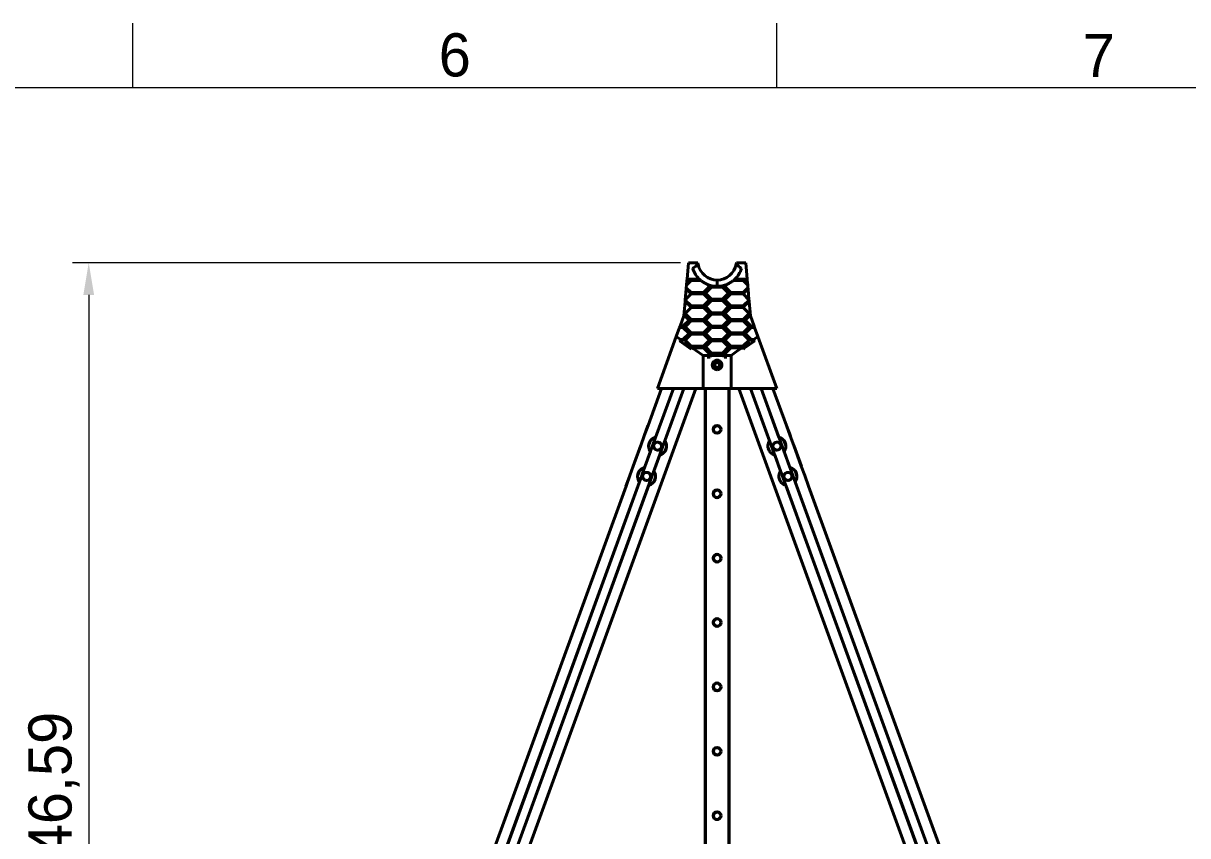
# Model space of a CAD drawing. Header units: millimetres. Extents: x 15 to 415, y 5 to 292.
# Drawn here: x 256.5 to 346.9, y 228.9 to 292 of the extents above; entities that cross this region are included whole.
import ezdxf

# ---------------------------------------------------------------- set-up
doc = ezdxf.new("R2010")
doc.units = ezdxf.units.MM
for name, color, linetype in [('Annotations', 7, 'Continuous'), ('Border', 7, 'Continuous'), ('Geometries', 7, 'Continuous')]:
    doc.layers.add(name, color=color, linetype=linetype)
doc.styles.add('Shapr0', font='txt', dxfattribs={"height": 3.3495})
doc.styles.add('Shapr3', font='txt', dxfattribs={"height": 3.3495})
doc.dimstyles.new('ISO-25', dxfattribs={"dimtxt": 2.5, "dimasz": 2.5, "dimexe": 1.25, "dimexo": 0.625, "dimtad": 1, "dimtxsty": 'Standard', "dimcen": 2.5, "dimadec": 0, "dimazin": 0, "dimtfac": 1, "dimtmove": 0, "dimatfit": 3, "dimfxl": 1, "dimarcsym": 0})

# ---------------------------------------------------------------- blocks, each defined once
blk = doc.blocks.new('*D6')
at = {"layer": 'Annotations', "color": 0, "linetype": 'Continuous', "lineweight": 15}
for p, q in [((307.52, 273.412), (260.321, 273.412)), ((261.571, 270.912), (261.571, 182.588)), ((275, 180.088), (260.321, 180.088))]:
    blk.add_line(p, q, dxfattribs=at)
at = {"layer": 'Annotations', "color": 0}
for points in [[(261.988, 270.912), (261.154, 270.912), (261.571, 273.412)], [(261.154, 182.588), (261.988, 182.588), (261.571, 180.088)]]:
    blk.add_solid(points, dxfattribs=at)
at = {"layer": 'Defpoints', "color": 0}
for p in [(308.145, 273.412), (261.571, 180.088), (275.625, 180.088)]:
    blk.add_point(p, dxfattribs=at)
at = {"layer": 'Annotations', "color": 0, "lineweight": 15, "insert": (258.877, 231.686), "char_height": 3.3495, "attachment_point": 5, "rotation": 90, "style": 'Shapr3'}
blk.add_mtext('\\A1;746,59', dxfattribs=at)

msp = doc.modelspace()

# ---------------------------------------------------------------- linework, layer by layer
at = {"layer": 'Border', "linetype": 'Continuous', "lineweight": 15}
for p, q in [((265, 287), (265, 292)), ((315, 287), (315, 292)), ((410, 287), (20, 287))]:
    msp.add_line(p, q, dxfattribs=at)
at = {"layer": 'Geometries', "linetype": 'Continuous', "lineweight": 40}
for p, q in [((308.0341, 272.1389), (308.1447, 273.4119)), ((308.1447, 273.4119), (308.8704, 273.4119)), ((308.8883, 273.294), (308.8837, 273.2903)), ((311.8644, 273.3884), (311.8672, 273.4119)), ((312.5929, 273.4119), (311.8672, 273.4119)), ((312.7035, 272.1389), (312.5929, 273.4119)), ((308.474, 272.954), (308.5418, 273.0111)), ((312.1958, 273.0111), (312.2636, 272.954)), ((307.8967, 270.5374), (307.9691, 271.3713)), ((307.9757, 271.4673), (307.9691, 271.3713)), ((307.9691, 271.3713), (308.3528, 270.9925)), ((307.9757, 271.4673), (307.994, 271.6773)), ((307.9757, 271.4673), (308.3528, 271.095)), ((307.994, 271.6773), (307.9959, 271.6792)), ((307.9959, 271.6792), (308.0269, 272.0363)), ((307.9959, 271.6792), (308.3528, 272.0316)), ((308.0341, 272.1389), (308.0269, 272.0363)), ((308.0269, 272.0363), (309.1017, 272.0363)), ((308.0341, 272.1389), (308.9866, 272.1389)), ((308.3528, 272.0316), (309.1074, 272.0316)), ((308.9866, 272.1389), (308.9839, 272.1415)), ((309.0991, 272.0385), (309.1017, 272.0363)), ((309.1074, 272.0316), (309.1017, 272.0363)), ((309.1074, 272.0316), (309.1155, 272.0251)), ((309.1141, 272.0262), (309.1074, 272.0316)), ((309.1155, 272.0251), (309.1141, 272.0262)), ((309.1212, 272.0204), (309.1155, 272.0251)), ((309.2382, 271.9333), (309.2373, 271.934)), ((309.7819, 271.5633), (309.31, 271.095)), ((309.7819, 271.4608), (309.31, 270.9925)), ((309.4258, 271.8186), (309.4246, 271.8193)), ((309.9443, 271.5097), (309.4724, 271.0414)), ((309.6135, 271.7299), (309.5942, 271.7379)), ((309.6146, 271.7294), (309.6135, 271.7299)), ((309.6145, 271.7295), (309.6135, 271.7299)), ((309.7819, 271.5633), (309.6145, 271.7295)), ((309.7819, 271.5633), (309.7819, 271.4608)), ((310.7933, 271.5097), (309.9443, 271.5097)), ((310.3688, 271.5798), (310.3415, 271.5801)), ((310.3688, 272.0673), (310.3688, 272.0534)), ((310.3688, 271.5798), (310.3688, 272.0534)), ((310.7933, 271.5097), (311.2652, 271.0414)), ((310.9557, 271.5633), (311.1231, 271.7295)), ((310.9557, 271.5633), (311.4276, 271.095)), ((310.9557, 271.5633), (310.9557, 271.4608)), ((310.9557, 271.4608), (311.4276, 270.9925)), ((311.123, 271.7294), (311.1242, 271.7299)), ((311.1231, 271.7295), (311.1242, 271.7299)), ((311.1465, 271.7393), (311.1242, 271.7299)), ((311.1468, 271.7394), (311.1465, 271.7393)), ((311.3193, 271.8227), (311.3192, 271.8226)), ((311.5031, 271.9358), (311.4979, 271.9323)), ((311.6208, 272.024), (311.6145, 272.0189)), ((311.6302, 272.0316), (311.6208, 272.024)), ((311.6208, 272.024), (311.6235, 272.0262)), ((311.6302, 272.0316), (311.6235, 272.0262)), ((311.6359, 272.0363), (311.6302, 272.0316)), ((312.3848, 272.0316), (311.6302, 272.0316)), ((311.6385, 272.0385), (311.6359, 272.0363)), ((312.7107, 272.0363), (311.6359, 272.0363)), ((311.751, 272.1389), (311.7537, 272.1415)), ((312.7035, 272.1389), (311.751, 272.1389)), ((312.7417, 271.6792), (312.3848, 272.0316)), ((312.7619, 271.4673), (312.3848, 271.095)), ((312.7685, 271.3713), (312.3848, 270.9925)), ((312.7035, 272.1389), (312.7107, 272.0363)), ((312.7417, 271.6792), (312.7107, 272.0363)), ((312.7436, 271.6773), (312.7417, 271.6792)), ((312.7619, 271.4673), (312.7436, 271.6773)), ((312.7619, 271.4673), (312.7685, 271.3713)), ((312.8409, 270.5374), (312.7685, 271.3713)), ((307.7883, 269.2905), (307.8856, 270.4099)), ((307.8856, 270.4099), (307.8922, 270.5059)), ((308.3528, 269.9486), (307.8856, 270.4099)), ((307.8922, 270.5059), (307.8948, 270.5355)), ((308.3528, 270.0511), (307.8922, 270.5059)), ((307.8967, 270.5374), (307.8948, 270.5355)), ((308.3528, 270.9878), (307.8967, 270.5374)), ((308.3528, 271.095), (308.3528, 270.9925)), ((309.31, 271.095), (308.3528, 271.095)), ((309.31, 270.9925), (308.3528, 270.9925)), ((308.3528, 270.9878), (309.31, 270.9878)), ((309.31, 271.095), (309.31, 270.9925)), ((309.31, 270.9878), (309.7819, 270.5194)), ((309.7819, 270.5194), (309.31, 270.0511)), ((309.7819, 270.4169), (309.31, 269.9486)), ((309.9443, 270.5731), (309.4724, 271.0414)), ((309.4724, 271.0414), (309.4724, 270.9388)), ((309.9443, 270.4705), (309.4724, 270.9388)), ((309.9443, 270.4658), (309.4724, 269.9975)), ((309.7819, 270.5194), (309.7819, 270.4169)), ((309.9443, 270.5731), (309.9443, 270.4705)), ((310.7933, 270.5731), (309.9443, 270.5731)), ((310.7933, 270.4705), (309.9443, 270.4705)), ((309.9443, 270.4658), (310.7933, 270.4658)), ((310.7933, 270.5731), (311.2652, 271.0414)), ((310.7933, 270.4705), (311.2652, 270.9388)), ((310.7933, 270.5731), (310.7933, 270.4705)), ((310.7933, 270.4658), (311.2652, 269.9975)), ((311.4276, 270.9878), (310.9557, 270.5194)), ((310.9557, 270.5194), (311.4276, 270.0511)), ((310.9557, 270.5194), (310.9557, 270.4169)), ((310.9557, 270.4169), (311.4276, 269.9486)), ((311.2652, 271.0414), (311.2652, 270.9388)), ((311.4276, 271.095), (312.3848, 271.095)), ((311.4276, 271.095), (311.4276, 270.9925)), ((311.4276, 270.9925), (312.3848, 270.9925)), ((312.3848, 270.9878), (311.4276, 270.9878)), ((312.3848, 271.095), (312.3848, 270.9925)), ((312.3848, 270.9878), (312.8409, 270.5374)), ((312.3848, 270.0511), (312.8454, 270.5059)), ((312.3848, 269.9486), (312.852, 270.4099)), ((312.8409, 270.5374), (312.8428, 270.5355)), ((312.8454, 270.5059), (312.8428, 270.5355)), ((312.852, 270.4099), (312.8454, 270.5059)), ((312.9493, 269.2905), (312.852, 270.4099)), ((308.3528, 269.9439), (307.8785, 269.4756)), ((308.3528, 269.0073), (307.8785, 269.4756)), ((307.8785, 269.4756), (307.8785, 269.3731)), ((308.3528, 270.0511), (309.31, 270.0511)), ((308.3528, 270.0511), (308.3528, 269.9486)), ((308.3528, 269.9486), (309.31, 269.9486)), ((309.31, 269.9439), (308.3528, 269.9439)), ((309.31, 270.0511), (309.31, 269.9486)), ((309.31, 269.9439), (309.7819, 269.4756)), ((309.7819, 269.4756), (309.31, 269.0073)), ((309.4724, 269.9975), (309.9443, 269.5292)), ((309.4724, 269.9975), (309.4724, 269.895)), ((309.4724, 269.895), (309.9443, 269.4267)), ((309.7819, 269.4756), (309.7819, 269.3731)), ((309.9443, 269.5292), (309.9443, 269.4267)), ((310.7933, 269.5292), (309.9443, 269.5292)), ((311.2652, 269.9975), (310.7933, 269.5292)), ((311.2652, 269.895), (310.7933, 269.4267)), ((310.7933, 269.5292), (310.7933, 269.4267)), ((311.4276, 269.9439), (310.9557, 269.4756)), ((310.9557, 269.4756), (311.4276, 269.0073)), ((310.9557, 269.4756), (310.9557, 269.3731)), ((311.2652, 269.9975), (311.2652, 269.895)), ((311.4276, 270.0511), (311.4276, 269.9486)), ((312.3848, 270.0511), (311.4276, 270.0511)), ((312.3848, 269.9486), (311.4276, 269.9486)), ((311.4276, 269.9439), (312.3848, 269.9439)), ((312.3848, 270.0511), (312.3848, 269.9486)), ((312.3848, 269.9439), (312.8591, 269.4756)), ((312.3848, 269.0073), (312.8591, 269.4756)), ((312.8591, 269.4756), (312.8591, 269.3731)), ((307.4953, 268.4853), (307.7883, 269.2905)), ((308.1904, 268.9537), (307.7161, 268.4853)), ((308.1904, 268.8511), (307.7161, 268.3828)), ((307.7883, 269.2905), (307.8044, 269.3348)), ((308.1904, 268.9537), (307.8044, 269.3348)), ((308.3528, 268.9047), (307.8785, 269.3731)), ((307.8785, 268.4317), (308.1214, 268.6715)), ((308.2882, 268.8362), (308.1214, 268.6715)), ((308.1904, 268.9537), (308.1904, 268.9207)), ((308.1904, 268.9207), (308.1904, 268.8718)), ((308.1904, 268.8613), (308.1904, 268.8718)), ((308.1904, 268.8613), (308.1904, 268.8511)), ((308.2882, 268.8362), (308.3243, 268.8719)), ((308.3243, 268.8719), (308.3528, 268.9)), ((308.3528, 269.0073), (308.3528, 268.9047)), ((308.3528, 269.0073), (309.31, 269.0073)), ((308.3528, 268.9047), (309.31, 268.9047)), ((309.31, 268.9), (308.3528, 268.9)), ((309.7819, 269.3731), (309.31, 268.9047)), ((309.31, 269.0073), (309.31, 268.9047)), ((309.7819, 268.4317), (309.31, 268.9)), ((309.4724, 268.9537), (309.9443, 269.422)), ((309.9443, 268.4853), (309.4724, 268.9537)), ((309.4724, 268.9537), (309.4724, 268.8511)), ((309.9443, 268.3828), (309.4724, 268.8511)), ((310.7933, 269.4267), (309.9443, 269.4267)), ((309.9443, 269.422), (310.7933, 269.422)), ((311.2652, 268.9537), (310.7933, 269.422)), ((310.7933, 268.4853), (311.2652, 268.9537)), ((310.7933, 268.3828), (311.2652, 268.8511)), ((310.9557, 269.3731), (311.4276, 268.9047)), ((310.9557, 268.4317), (311.4276, 268.9)), ((311.2652, 268.9537), (311.2652, 268.8511)), ((311.4276, 269.0073), (311.4276, 268.9047)), ((312.3848, 269.0073), (311.4276, 269.0073)), ((312.3848, 268.9047), (311.4276, 268.9047)), ((311.4276, 268.9), (312.3848, 268.9)), ((312.3848, 268.9047), (312.8591, 269.3731)), ((312.3848, 269.0073), (312.3848, 268.9047)), ((312.4195, 268.8658), (312.3848, 268.9)), ((312.4499, 268.8358), (312.4195, 268.8658)), ((312.4499, 268.8358), (312.6523, 268.6359)), ((312.5472, 268.9537), (312.9332, 269.3348)), ((312.5472, 268.9537), (312.5472, 268.9122)), ((312.5472, 268.9537), (313.0215, 268.4853)), ((312.5472, 268.9122), (312.5472, 268.8712)), ((312.5472, 268.8511), (312.5472, 268.8712)), ((312.5472, 268.8511), (313.0215, 268.3828)), ((312.8591, 268.4317), (312.6523, 268.6359)), ((312.9493, 269.2905), (312.9332, 269.3348)), ((313.2423, 268.4853), (312.9493, 269.2905)), ((305.7353, 263.6498), (307.198, 267.6685)), ((307.198, 267.6685), (307.4562, 268.3781)), ((307.5234, 267.4415), (307.198, 267.6685)), ((307.458, 268.3828), (307.4562, 268.3781)), ((307.7161, 268.3781), (307.4562, 268.3781)), ((307.458, 268.3828), (307.4953, 268.4853)), ((307.458, 268.3828), (307.7161, 268.3828)), ((307.4953, 268.4853), (307.7161, 268.4853)), ((307.7161, 268.4853), (307.7161, 268.3828)), ((307.7161, 268.3781), (308.1904, 267.9098)), ((308.1904, 267.9098), (307.7161, 267.4415)), ((308.1904, 267.8073), (307.7161, 267.339)), ((307.8785, 268.4317), (308.3528, 267.9634)), ((307.8785, 268.4317), (307.8785, 268.3292)), ((307.8785, 268.3292), (308.3528, 267.8609)), ((308.3528, 267.8562), (307.8852, 267.3945)), ((308.1904, 267.9098), (308.1904, 267.8073)), ((308.3528, 267.9634), (308.3528, 267.8609)), ((308.3528, 267.9634), (309.31, 267.9634)), ((308.3528, 267.8609), (309.31, 267.8609)), ((308.5095, 267.8562), (308.3528, 267.8562)), ((308.5095, 267.8562), (308.5884, 267.8562)), ((309.2881, 267.8562), (308.5884, 267.8562)), ((309.31, 267.8562), (309.2881, 267.8562)), ((309.7819, 268.4317), (309.31, 267.9634)), ((309.7819, 268.3292), (309.31, 267.8609)), ((309.31, 267.9634), (309.31, 267.8609)), ((309.7819, 267.3879), (309.31, 267.8562)), ((309.4724, 267.9098), (309.838, 268.2726)), ((309.4724, 267.9098), (309.4724, 267.8073)), ((309.9443, 267.4415), (309.4724, 267.9098)), ((309.9443, 267.339), (309.4724, 267.8073)), ((309.7819, 268.4317), (309.7819, 268.3292)), ((309.8737, 268.308), (309.838, 268.2726)), ((309.9443, 268.3781), (309.8737, 268.308)), ((310.7933, 268.4853), (309.9443, 268.4853)), ((309.9443, 268.4853), (309.9443, 268.3828)), ((310.7933, 268.3828), (309.9443, 268.3828)), ((310.7933, 268.3781), (309.9443, 268.3781)), ((310.7933, 268.4853), (310.7933, 268.3828)), ((310.7933, 268.3781), (310.8701, 268.3019)), ((310.7933, 267.4415), (311.2652, 267.9098)), ((310.7933, 267.339), (311.2652, 267.8073)), ((310.9, 268.2722), (310.8701, 268.3019)), ((310.9, 268.2722), (311.2652, 267.9098)), ((310.9557, 268.4317), (311.4276, 267.9634)), ((310.9557, 268.4317), (310.9557, 268.3292)), ((310.9557, 268.3292), (311.4276, 267.8609)), ((310.9557, 267.3879), (311.4276, 267.8562)), ((311.2652, 267.9098), (311.2652, 267.8073)), ((311.4276, 267.9634), (311.4276, 267.8609)), ((312.3848, 267.9634), (311.4276, 267.9634)), ((312.3848, 267.8609), (311.4276, 267.8609)), ((311.4276, 267.8562), (311.4329, 267.8562)), ((311.4329, 267.8562), (311.4726, 267.8562)), ((311.4726, 267.8562), (312.1723, 267.8562)), ((312.2512, 267.8562), (312.1723, 267.8562)), ((312.2512, 267.8562), (312.3848, 267.8562)), ((312.8591, 268.4317), (312.3848, 267.9634)), ((312.8591, 268.3292), (312.3848, 267.8609)), ((312.3848, 267.9634), (312.3848, 267.8609)), ((312.3848, 267.8562), (312.8524, 267.3945)), ((313.0215, 268.3781), (312.5472, 267.9098)), ((312.5472, 267.9098), (312.5472, 267.8073)), ((312.5472, 267.9098), (313.0215, 267.4415)), ((312.5472, 267.8073), (313.0215, 267.339)), ((312.8591, 268.4317), (312.8591, 268.3292)), ((313.0215, 268.4853), (313.0215, 268.3828)), ((313.2423, 268.4853), (313.0215, 268.4853)), ((313.2796, 268.3828), (313.0215, 268.3828)), ((313.0215, 268.3781), (313.2814, 268.3781)), ((313.2142, 267.4415), (313.5397, 267.6685)), ((313.2796, 268.3828), (313.2423, 268.4853)), ((313.2796, 268.3828), (313.2814, 268.3781)), ((313.5397, 267.6685), (313.2814, 268.3781)), ((315.0023, 263.6498), (313.5397, 267.6685)), ((307.4519, 267.339), (307.5234, 267.4415)), ((307.7161, 267.339), (307.4519, 267.339)), ((308.3542, 266.7097), (307.4519, 267.339)), ((307.7161, 267.4415), (307.5234, 267.4415)), ((307.7161, 267.4415), (307.7161, 267.339)), ((308.3638, 266.9194), (307.8852, 267.3945)), ((307.8852, 267.3945), (307.8852, 267.292)), ((308.3638, 266.8169), (307.8852, 267.292)), ((308.3542, 266.7097), (308.4257, 266.8122)), ((309.3099, 266.9194), (308.3638, 266.9194)), ((308.3638, 266.9194), (308.3638, 266.8169)), ((309.3099, 266.8169), (308.3638, 266.8169)), ((308.4257, 266.8122), (308.6884, 266.629)), ((308.8452, 266.8122), (308.4257, 266.8122)), ((308.8452, 266.8122), (308.9478, 266.8122)), ((309.31, 266.8122), (308.9478, 266.8122)), ((309.3099, 266.9194), (309.7819, 267.3879)), ((309.3099, 266.8169), (309.7819, 267.2853)), ((309.3099, 266.9194), (309.3099, 266.8169)), ((309.7819, 266.3439), (309.31, 266.8122)), ((309.9443, 267.3342), (309.4724, 266.8659)), ((309.4724, 266.8659), (309.9443, 266.3976)), ((309.4724, 266.8659), (309.4724, 266.7634)), ((309.4724, 266.7634), (309.9443, 266.2951)), ((309.7819, 267.3879), (309.7819, 267.2853)), ((309.9443, 267.4415), (309.9443, 267.339)), ((310.7933, 267.4415), (309.9443, 267.4415)), ((310.7933, 267.339), (309.9443, 267.339)), ((309.9443, 267.3342), (310.7933, 267.3342)), ((310.7933, 267.4415), (310.7933, 267.339)), ((310.7933, 267.3342), (311.2652, 266.8659)), ((311.2652, 266.8659), (310.7933, 266.3976)), ((311.2652, 266.7634), (310.7933, 266.2951)), ((311.4277, 266.9194), (310.9557, 267.3879)), ((310.9557, 267.3879), (310.9557, 267.2853)), ((311.4277, 266.8169), (310.9557, 267.2853)), ((310.9557, 266.3439), (311.4276, 266.8122)), ((311.2652, 266.8659), (311.2652, 266.7634)), ((311.4276, 266.8122), (311.8129, 266.8122)), ((311.4277, 266.9194), (312.3738, 266.9194)), ((311.4277, 266.9194), (311.4277, 266.8169)), ((311.4277, 266.8169), (312.3738, 266.8169)), ((311.9155, 266.8122), (311.8129, 266.8122)), ((311.9155, 266.8122), (312.3119, 266.8122)), ((312.3119, 266.8122), (311.9869, 266.5856)), ((312.3834, 266.7097), (312.3119, 266.8122)), ((312.3738, 266.9194), (312.8524, 267.3945)), ((312.3738, 266.8169), (312.8524, 267.292)), ((312.3738, 266.9194), (312.3738, 266.8169)), ((312.3834, 266.7097), (312.4784, 266.7759)), ((313.2857, 267.339), (312.4784, 266.7759)), ((312.8524, 267.3945), (312.8524, 267.292)), ((313.0215, 267.4415), (313.2142, 267.4415)), ((313.0215, 267.4415), (313.0215, 267.339)), ((313.0215, 267.339), (313.2857, 267.339)), ((313.2857, 267.339), (313.2142, 267.4415)), ((309.2811, 266.2156), (308.6884, 266.629)), ((309.6527, 266.2156), (309.2811, 266.2156)), ((309.2811, 263.6498), (309.2811, 266.2156)), ((309.6024, 266.0632), (309.7819, 266.2414)), ((309.6527, 266.2156), (309.6024, 266.0632)), ((309.8187, 266.0632), (309.6024, 266.0632)), ((309.6527, 266.2156), (309.7819, 266.3439)), ((309.7819, 266.3439), (309.7819, 266.2414)), ((309.8187, 266.0632), (309.869, 266.2156)), ((309.869, 266.2156), (309.9443, 266.2904)), ((310.8686, 266.2156), (309.869, 266.2156)), ((309.9443, 266.3976), (309.9443, 266.2951)), ((310.7933, 266.3976), (309.9443, 266.3976)), ((310.7933, 266.2951), (309.9443, 266.2951)), ((309.9443, 266.2904), (310.7933, 266.2904)), ((310.7933, 266.3976), (310.7933, 266.2951)), ((310.8686, 266.2156), (310.7933, 266.2904)), ((310.9189, 266.0632), (310.8686, 266.2156)), ((310.9189, 266.0632), (311.1352, 266.0632)), ((311.0849, 266.2156), (310.9557, 266.3439)), ((310.9557, 266.3439), (310.9557, 266.2414)), ((311.1352, 266.0632), (310.9557, 266.2414)), ((311.0849, 266.2156), (311.4565, 266.2156)), ((311.0849, 266.2156), (311.1352, 266.0632)), ((311.4565, 266.2156), (311.9847, 266.584)), ((311.4565, 263.6498), (311.4565, 266.2156)), ((311.9869, 266.5856), (311.9847, 266.584)), ((281.914, 192.5553), (307.7903, 263.6498)), ((308.7146, 263.6498), (283.4056, 194.114)), ((305.0052, 260.7679), (306.0542, 263.6498)), ((305.4141, 259.3516), (306.9785, 263.6498)), ((306.972, 263.6498), (305.5885, 259.8487)), ((306.0542, 263.6498), (305.7353, 263.6498)), ((306.972, 263.6498), (306.0542, 263.6498)), ((306.3152, 259.5794), (307.7968, 263.6498)), ((306.9785, 263.6498), (306.972, 263.6498)), ((307.7903, 263.6498), (306.9785, 263.6498)), ((307.7968, 263.6498), (307.7903, 263.6498)), ((308.7146, 263.6498), (307.7968, 263.6498)), ((309.2811, 263.6498), (308.7146, 263.6498)), ((309.2811, 263.6498), (309.4298, 263.6498)), ((309.4298, 195.9303), (309.4298, 263.6498)), ((309.4298, 263.6498), (309.4548, 263.6498)), ((309.4548, 263.6498), (311.2798, 263.6498)), ((309.4548, 194.8462), (309.4548, 263.6498)), ((311.2798, 194.8462), (311.2798, 263.6498)), ((311.2798, 263.6498), (311.3048, 263.6498)), ((311.3048, 195.9303), (311.3048, 263.6498)), ((311.3048, 263.6498), (311.4565, 263.6498)), ((311.4565, 263.6498), (312.0461, 263.6498)), ((312.0461, 263.6498), (312.9639, 263.6498)), ((312.0461, 263.6498), (337.9104, 192.5881)), ((314.4455, 259.5794), (312.9639, 263.6498)), ((312.9639, 263.6498), (312.9704, 263.6498)), ((338.8467, 192.5553), (312.9704, 263.6498)), ((312.9704, 263.6498), (313.7822, 263.6498)), ((315.3419, 259.3645), (313.7822, 263.6498)), ((313.7822, 263.6498), (313.7887, 263.6498)), ((313.7887, 263.6498), (315.1722, 259.8487)), ((313.7887, 263.6498), (314.7065, 263.6498)), ((315.7558, 260.767), (314.7065, 263.6498)), ((314.7065, 263.6498), (315.0023, 263.6498)), ((304.7047, 259.9594), (304.9997, 260.7699)), ((304.7103, 259.9574), (305.0052, 260.7679)), ((304.9997, 260.7699), (305.0052, 260.7679)), ((315.7558, 260.767), (315.7638, 260.7699)), ((316.0508, 259.9565), (315.7558, 260.767)), ((315.7638, 260.7699), (316.0588, 259.9594)), ((304.4452, 259.2292), (304.7103, 259.9574)), ((304.7103, 259.9574), (304.7047, 259.9594)), ((305.1981, 259.5989), (305.0497, 259.1912)), ((305.1715, 259.5626), (305.1948, 259.5947)), ((305.1948, 259.5947), (305.1975, 259.5981)), ((305.1975, 259.5981), (305.2032, 259.6054)), ((305.534, 259.8335), (305.5885, 259.8487)), ((315.1722, 259.8487), (315.2267, 259.8335)), ((315.5575, 259.6054), (315.5632, 259.5981)), ((315.5626, 259.5989), (315.711, 259.1911)), ((315.5632, 259.5981), (315.5659, 259.5947)), ((315.5659, 259.5947), (315.5892, 259.5626)), ((316.0588, 259.9594), (316.0508, 259.9565)), ((316.3158, 259.2283), (316.0508, 259.9565)), ((303.8496, 257.6102), (304.4396, 259.2312)), ((303.8552, 257.6082), (304.4452, 259.2292)), ((304.4396, 259.2312), (304.4452, 259.2292)), ((304.5591, 257.0025), (305.414, 259.3514)), ((304.7335, 257.4995), (305.1882, 258.7489)), ((305.0495, 259.1834), (305.0497, 259.1922)), ((305.0497, 259.1922), (305.0521, 259.2295)), ((305.0497, 259.1912), (305.0497, 259.1911)), ((305.0521, 259.2295), (305.0527, 259.2369)), ((305.1882, 258.7489), (305.1566, 258.795)), ((305.414, 259.3515), (305.4141, 259.3516)), ((305.414, 259.3515), (305.414, 259.3514)), ((305.7493, 258.8549), (305.7423, 258.855)), ((305.7493, 258.8549), (305.7588, 258.8551)), ((305.7588, 258.8551), (305.7757, 258.856)), ((305.8548, 259.4616), (305.8564, 259.461)), ((305.8854, 258.8861), (305.8795, 258.8833)), ((306.0402, 259.0604), (306.0387, 259.0562)), ((306.0404, 259.0609), (306.0402, 259.0604)), ((306.3152, 258.7564), (306.447, 259.1186)), ((306.3285, 258.7744), (306.3156, 258.756)), ((306.3293, 258.7754), (306.3285, 258.7744)), ((306.4454, 259.0937), (306.4453, 259.0924)), ((306.4476, 259.1186), (306.4457, 259.0966)), ((314.3131, 259.1186), (314.315, 259.0966)), ((314.4455, 258.7564), (314.3137, 259.1186)), ((314.3154, 259.0924), (314.3153, 259.0937)), ((314.4322, 258.7744), (314.4314, 258.7754)), ((314.4451, 258.756), (314.4322, 258.7744)), ((314.7231, 259.0609), (314.7207, 259.0676)), ((314.7238, 259.0588), (314.7231, 259.0609)), ((314.881, 258.8863), (314.8769, 258.8883)), ((314.8846, 258.8846), (314.881, 258.8863)), ((314.9714, 258.8575), (315.0114, 258.8549)), ((315.0114, 258.8549), (315.017, 258.855)), ((315.342, 259.3644), (315.3419, 259.3645)), ((316.2473, 256.877), (315.342, 259.3644)), ((315.5725, 258.7489), (315.6041, 258.795)), ((316.0272, 257.4995), (315.5725, 258.7489)), ((315.708, 259.2369), (315.7086, 259.2295)), ((315.711, 259.1922), (315.7086, 259.2295)), ((315.711, 259.1922), (315.7112, 259.1834)), ((316.3158, 259.2283), (316.3239, 259.2312)), ((316.9058, 257.6073), (316.3158, 259.2283)), ((316.3239, 259.2312), (316.9138, 257.6102)), ((305.4602, 257.2301), (305.918, 258.4881)), ((314.7897, 258.5035), (314.8427, 258.4881)), ((315.3005, 257.2301), (314.8427, 258.4881)), ((281.1022, 192.5553), (304.5187, 256.8917)), ((303.2896, 256.0715), (303.5846, 256.8819)), ((303.2951, 256.0694), (303.5901, 256.8799)), ((303.5846, 256.8819), (303.5901, 256.8799)), ((303.5901, 256.8799), (303.8552, 257.6082)), ((303.8552, 257.6082), (303.8496, 257.6102)), ((304.1944, 256.8341), (304.1947, 256.843)), ((304.3431, 257.2497), (304.1947, 256.8419)), ((304.1947, 256.843), (304.197, 256.8803)), ((304.197, 256.8803), (304.1977, 256.8876)), ((304.3164, 257.2133), (304.3397, 257.2454)), ((304.3397, 257.2454), (304.3424, 257.2489)), ((304.3424, 257.2489), (304.3482, 257.2562)), ((304.5188, 256.8918), (304.5187, 256.8917)), ((304.5187, 256.8917), (304.5187, 256.8917)), ((304.5188, 256.8918), (304.559, 257.0023)), ((304.5591, 257.0025), (304.559, 257.0024)), ((304.559, 257.0023), (304.559, 257.0024)), ((304.679, 257.4843), (304.7335, 257.4995)), ((305.0006, 257.112), (305.0022, 257.1115)), ((316.0272, 257.4995), (316.0817, 257.4843)), ((316.2474, 256.8769), (316.2473, 256.877)), ((339.6585, 192.5553), (316.2474, 256.8769)), ((316.4125, 257.2562), (316.4183, 257.2489)), ((316.4176, 257.2497), (316.566, 256.842)), ((316.4183, 257.2489), (316.421, 257.2454)), ((316.421, 257.2454), (316.4443, 257.2133)), ((316.563, 256.8876), (316.5637, 256.8803)), ((316.566, 256.843), (316.5637, 256.8803)), ((316.566, 256.843), (316.5663, 256.8341)), ((316.566, 256.8419), (316.566, 256.842)), ((316.9138, 257.6102), (316.9058, 257.6073)), ((317.1709, 256.879), (316.9058, 257.6073)), ((317.1709, 256.879), (317.1789, 256.8819)), ((317.4659, 256.0685), (317.1709, 256.879)), ((317.1789, 256.8819), (317.4739, 256.0715)), ((280.838, 194.3689), (303.2951, 256.0694)), ((281.0957, 192.5553), (304.3332, 256.3996)), ((281.9205, 192.5553), (305.063, 256.1388)), ((303.2951, 256.0694), (303.2896, 256.0715)), ((304.3332, 256.3996), (304.3015, 256.4457)), ((304.784, 256.5258), (304.781, 256.5269)), ((304.8942, 256.5057), (304.8874, 256.5058)), ((304.8942, 256.5057), (304.9034, 256.5058)), ((304.9034, 256.5058), (304.9201, 256.5068)), ((305.1805, 256.6991), (305.1801, 256.6982)), ((305.1806, 256.6994), (305.1805, 256.6991)), ((305.1854, 256.7117), (305.1806, 256.6994)), ((305.4601, 256.4071), (305.592, 256.7693)), ((305.4735, 256.4251), (305.4606, 256.4068)), ((305.4742, 256.4262), (305.4735, 256.4251)), ((305.5903, 256.7444), (305.5902, 256.7431)), ((305.5925, 256.7693), (305.5907, 256.7474)), ((315.1682, 256.7693), (315.17, 256.7474)), ((315.3006, 256.4071), (315.1687, 256.7693)), ((315.1705, 256.7431), (315.1704, 256.7444)), ((315.2872, 256.4251), (315.2865, 256.4262)), ((315.3001, 256.4068), (315.2872, 256.4251)), ((315.5781, 256.7117), (315.5758, 256.7184)), ((315.6447, 256.1542), (315.6977, 256.1388)), ((338.8402, 192.5553), (315.6977, 256.1388)), ((315.8264, 256.5083), (315.8665, 256.5057)), ((315.8665, 256.5057), (315.873, 256.5058)), ((316.4275, 256.3996), (316.4592, 256.4457)), ((339.6649, 192.5553), (316.4275, 256.3996)), ((317.4739, 256.0715), (317.4659, 256.0685)), ((339.9227, 194.3689), (317.4659, 256.0685))]:
    msp.add_line(p, q, dxfattribs=at)
at = {"layer": 'Geometries', "linetype": 'Continuous', "lineweight": 40, "flags": 128}
for points in [[(308.8837, 273.2903), (308.8354, 273.2519), (308.7828, 273.2098), (308.7306, 273.1674), (308.6787, 273.125), (308.61, 273.0681), (308.5418, 273.0111)], [(308.8826, 273.3253), (308.8782, 273.3528), (308.874, 273.3823), (308.8704, 273.4119)], [(308.8883, 273.294), (308.883, 273.3233), (308.8826, 273.3253)], [(311.8493, 273.294), (311.8547, 273.3233), (311.855, 273.3253)], [(311.8493, 273.294), (311.9023, 273.2519), (311.9023, 273.2519)], [(311.855, 273.3253), (311.8594, 273.3528), (311.8636, 273.3823), (311.8644, 273.3884)], [(311.9023, 273.2519), (311.9548, 273.2098), (312.007, 273.1674), (312.0589, 273.125), (312.1276, 273.0681), (312.1958, 273.0111)], [(308.4854, 272.9204), (308.484, 272.9245), (308.474, 272.954)], [(308.9866, 272.1389), (309.009, 272.1177), (309.0096, 272.1171)], [(309.0096, 272.1171), (309.0317, 272.0968), (309.0547, 272.0763), (309.078, 272.0561), (309.0991, 272.0385)], [(309.1212, 272.0204), (309.1315, 272.0123), (309.1558, 271.9933), (309.1805, 271.9746), (309.2055, 271.9564), (309.2308, 271.9385), (309.2373, 271.934)], [(309.2382, 271.9333), (309.2564, 271.921), (309.2807, 271.9048), (309.3053, 271.889), (309.3302, 271.8736), (309.3552, 271.8585), (309.3805, 271.8438), (309.406, 271.8294), (309.4246, 271.8193)], [(309.4258, 271.8186), (309.4317, 271.8155), (309.4576, 271.8019), (309.4836, 271.7887), (309.5099, 271.7759), (309.5358, 271.7637), (309.5619, 271.7519), (309.5881, 271.7405), (309.5942, 271.7379)], [(311.3193, 271.8227), (311.3427, 271.8356), (311.3681, 271.8501), (311.3933, 271.865), (311.4183, 271.8802), (311.443, 271.8958), (311.4675, 271.9118), (311.4918, 271.9281), (311.4979, 271.9323)], [(311.5031, 271.9358), (311.5158, 271.9447), (311.5395, 271.9617), (311.5626, 271.9787), (311.5854, 271.9961), (311.6079, 272.0137), (311.6145, 272.0189)], [(311.728, 272.1171), (311.7059, 272.0968), (311.6829, 272.0763), (311.6596, 272.0561), (311.6385, 272.0385)], [(311.751, 272.1389), (311.7286, 272.1177), (311.728, 272.1171)], [(305.0527, 259.2369), (305.0529, 259.2384), (305.0611, 259.2956), (305.074, 259.3517), (305.0915, 259.4068), (305.1135, 259.4603), (305.1397, 259.5116), (305.1702, 259.5607), (305.1715, 259.5626)], [(305.2032, 259.6054), (305.2046, 259.6071), (305.2426, 259.6504), (305.2842, 259.6906), (305.3289, 259.7272), (305.3764, 259.7598), (305.3853, 259.7654)], [(305.3853, 259.7654), (305.4265, 259.7886), (305.4789, 259.8131), (305.5211, 259.8292)], [(305.5211, 259.8292), (305.5329, 259.8331), (305.534, 259.8335)], [(306.3152, 259.5794), (306.3469, 259.5319), (306.3476, 259.5307)], [(306.3476, 259.5307), (306.3746, 259.4821), (306.3981, 259.4301), (306.4174, 259.3763), (306.4322, 259.3214), (306.4424, 259.2652), (306.4481, 259.2084), (306.4491, 259.1514), (306.4476, 259.1186)], [(314.4137, 259.5317), (314.3861, 259.4821), (314.3625, 259.4301), (314.3497, 259.3959)], [(314.4455, 259.5794), (314.4137, 259.5319), (314.4137, 259.5317)], [(315.242, 259.8284), (315.2278, 259.8331), (315.2267, 259.8335)], [(315.3776, 259.764), (315.3342, 259.7886), (315.2818, 259.8131), (315.242, 259.8284)], [(315.5575, 259.6054), (315.5561, 259.6071), (315.5181, 259.6504), (315.4765, 259.6906), (315.4318, 259.7272), (315.3843, 259.7598), (315.3776, 259.764)], [(315.708, 259.2369), (315.7078, 259.2384), (315.6996, 259.2956), (315.6867, 259.3517), (315.6692, 259.4068), (315.6472, 259.4603), (315.621, 259.5116), (315.5905, 259.5607), (315.5892, 259.5626)], [(305.0863, 258.9426), (305.0828, 258.9533), (305.0675, 259.0088), (305.0567, 259.0656), (305.0507, 259.1231), (305.0494, 259.1807), (305.0495, 259.1834)], [(305.1495, 258.8065), (305.1271, 258.8466), (305.1028, 258.8991), (305.0863, 258.9426)], [(305.1566, 258.795), (305.1556, 258.7966), (305.1495, 258.8065)], [(305.7423, 258.855), (305.7085, 258.8576), (305.7074, 258.8577)], [(305.8795, 258.8833), (305.8689, 258.8787), (305.8302, 258.8656), (305.7901, 258.8576), (305.7757, 258.856)], [(305.7898, 259.4773), (305.79, 259.4773), (305.8302, 259.4693), (305.8548, 259.4616)], [(305.8564, 259.461), (305.8689, 259.4561), (305.9055, 259.4381), (305.9395, 259.4154), (305.9703, 259.3884), (305.9972, 259.3577), (306.0199, 259.3237), (306.0319, 259.3008)], [(306.0428, 259.0601), (306.038, 259.0478), (306.02, 259.0112), (305.9972, 258.9772), (305.9703, 258.9465), (305.9396, 258.9195), (305.9056, 258.8968), (305.8854, 258.8861)], [(306.0319, 259.3008), (306.038, 259.287), (306.0511, 259.2484), (306.0591, 259.2082), (306.0618, 259.1674), (306.0591, 259.1267), (306.0512, 259.0866), (306.0428, 259.0601)], [(306.0387, 259.0562), (306.0355, 259.0484), (306.0352, 259.0475)], [(306.3156, 258.756), (306.2957, 258.7299), (306.2584, 258.6869), (306.2175, 258.647), (306.1735, 258.6106), (306.1269, 258.578), (306.1096, 258.5673)], [(306.3304, 258.7771), (306.3295, 258.7759), (306.3293, 258.7754)], [(306.4453, 259.0924), (306.4372, 259.0379), (306.4244, 258.9825), (306.4071, 258.928), (306.3854, 258.8752), (306.3596, 258.8245), (306.3304, 258.7771)], [(306.4457, 259.0966), (306.4455, 259.0944), (306.4454, 259.0937)], [(314.3497, 259.3959), (314.3433, 259.3763), (314.3285, 259.3214), (314.3183, 259.2652), (314.3126, 259.2084), (314.3116, 259.1514), (314.3131, 259.1186)], [(314.315, 259.0966), (314.3152, 259.0944), (314.3153, 259.0937)], [(314.3154, 259.0924), (314.3235, 259.0379), (314.3363, 258.9825), (314.3536, 258.928), (314.3753, 258.8752), (314.4011, 258.8245), (314.4303, 258.7771)], [(314.4303, 258.7771), (314.4312, 258.7759), (314.4314, 258.7754)], [(314.4451, 258.756), (314.465, 258.7299), (314.5023, 258.6869), (314.5432, 258.647), (314.5872, 258.6106), (314.6338, 258.578), (314.6532, 258.566)], [(314.7182, 259.0592), (314.7227, 259.0478), (314.7407, 259.0112), (314.7635, 258.9772), (314.7904, 258.9465), (314.8211, 258.9195), (314.8551, 258.8968), (314.8835, 258.8823)], [(314.8835, 258.8823), (314.8918, 258.8787), (314.9305, 258.8656), (314.9697, 258.8577)], [(314.8862, 258.8839), (314.8846, 258.8846), (314.8846, 258.8846)], [(314.9697, 258.8577), (314.9706, 258.8576), (314.9714, 258.8575)], [(315.6041, 258.795), (315.6051, 258.7966), (315.6118, 258.8075)], [(315.6118, 258.8075), (315.6336, 258.8466), (315.6579, 258.8991), (315.6747, 258.9438)], [(315.6747, 258.9438), (315.6779, 258.9533), (315.6932, 259.0088), (315.704, 259.0656), (315.71, 259.1231), (315.7113, 259.1807), (315.7112, 259.1834)], [(305.9734, 258.5043), (305.9729, 258.5041), (305.918, 258.4881)], [(306.1096, 258.5673), (306.0775, 258.5492), (306.026, 258.5244), (305.9734, 258.5043)], [(314.6532, 258.566), (314.6832, 258.5492), (314.7347, 258.5244), (314.7878, 258.5041), (314.7897, 258.5035)], [(304.2313, 256.5934), (304.2278, 256.6041), (304.2124, 256.6596), (304.2017, 256.7164), (304.1956, 256.7739), (304.1944, 256.8314), (304.1944, 256.8341)], [(304.1977, 256.8876), (304.1978, 256.8892), (304.2061, 256.9464), (304.2189, 257.0025), (304.2365, 257.0576), (304.2584, 257.111), (304.2847, 257.1623), (304.3152, 257.2115), (304.3164, 257.2133)], [(304.3482, 257.2562), (304.3495, 257.2579), (304.3875, 257.3012), (304.4291, 257.3413), (304.4739, 257.3779), (304.5213, 257.4106), (304.5302, 257.4161)], [(304.5302, 257.4161), (304.5715, 257.4393), (304.6238, 257.4639), (304.6661, 257.48)], [(304.6661, 257.48), (304.6778, 257.4839), (304.679, 257.4843)], [(304.9346, 257.1281), (304.935, 257.128), (304.9751, 257.1201), (305.0006, 257.112)], [(305.4602, 257.2301), (305.4919, 257.1827), (305.5195, 257.1329), (305.5431, 257.0808), (305.5624, 257.0271), (305.5771, 256.9721), (305.5874, 256.9159), (305.5931, 256.8591), (305.5941, 256.8022), (305.5925, 256.7693)], [(315.3005, 257.2301), (315.2688, 257.1827), (315.2412, 257.1329), (315.2176, 257.0808), (315.1983, 257.0271), (315.1836, 256.9721), (315.1733, 256.9159), (315.1676, 256.8591), (315.1666, 256.8022), (315.1682, 256.7693)], [(315.5843, 256.9526), (315.5777, 256.9378), (315.5646, 256.8991), (315.5566, 256.859), (315.554, 256.8182), (315.5566, 256.7775), (315.5646, 256.7373), (315.5733, 256.71)], [(316.097, 257.4792), (316.0829, 257.4839), (316.0817, 257.4843)], [(316.2326, 257.4148), (316.1892, 257.4393), (316.1369, 257.4639), (316.097, 257.4792)], [(316.4125, 257.2562), (316.4112, 257.2579), (316.3732, 257.3012), (316.3316, 257.3413), (316.2868, 257.3779), (316.2394, 257.4106), (316.2326, 257.4148)], [(316.563, 256.8876), (316.5628, 256.8892), (316.5546, 256.9464), (316.5418, 257.0025), (316.5242, 257.0576), (316.5023, 257.111), (316.476, 257.1623), (316.4455, 257.2115), (316.4443, 257.2133)], [(316.5298, 256.5945), (316.5329, 256.6041), (316.5483, 256.6596), (316.559, 256.7164), (316.5651, 256.7739), (316.5663, 256.8314), (316.5663, 256.8341)], [(304.2945, 256.4573), (304.2721, 256.4974), (304.2477, 256.5498), (304.2313, 256.5934)], [(304.3015, 256.4457), (304.3005, 256.4473), (304.2945, 256.4573)], [(304.8526, 256.5085), (304.8134, 256.5163), (304.784, 256.5258)], [(304.8874, 256.5058), (304.8535, 256.5084), (304.8526, 256.5085)], [(305.1184, 256.155), (305.1178, 256.1549), (305.063, 256.1388)], [(305.2546, 256.2181), (305.2225, 256.1999), (305.171, 256.1752), (305.1184, 256.155)], [(305.4606, 256.4068), (305.4407, 256.3807), (305.4033, 256.3377), (305.3624, 256.2978), (305.3185, 256.2614), (305.2718, 256.2287), (305.2546, 256.2181)], [(305.4753, 256.4279), (305.4745, 256.4266), (305.4742, 256.4262)], [(305.5902, 256.7431), (305.5822, 256.6887), (305.5694, 256.6332), (305.552, 256.5788), (305.5303, 256.526), (305.5045, 256.4753), (305.4753, 256.4279)], [(305.5907, 256.7474), (305.5904, 256.7452), (305.5903, 256.7444)], [(315.17, 256.7474), (315.1703, 256.7452), (315.1704, 256.7444)], [(315.1705, 256.7431), (315.1785, 256.6887), (315.1913, 256.6332), (315.2087, 256.5788), (315.2303, 256.526), (315.2562, 256.4753), (315.2854, 256.4279)], [(315.2854, 256.4279), (315.2862, 256.4266), (315.2865, 256.4262)], [(315.3001, 256.4068), (315.32, 256.3807), (315.3574, 256.3377), (315.3983, 256.2978), (315.4422, 256.2614), (315.4889, 256.2287), (315.5083, 256.2168)], [(315.5083, 256.2168), (315.5382, 256.1999), (315.5897, 256.1752), (315.6429, 256.1549), (315.6447, 256.1542)], [(315.5733, 256.71), (315.5777, 256.6986), (315.5958, 256.662), (315.6185, 256.628), (315.6455, 256.5972), (315.6762, 256.5703), (315.7102, 256.5476), (315.7386, 256.533)], [(315.7386, 256.533), (315.7469, 256.5295), (315.7855, 256.5164), (315.8257, 256.5084), (315.8264, 256.5083)], [(315.873, 256.5058), (315.9072, 256.5084), (315.9101, 256.5088)], [(316.4592, 256.4457), (316.4601, 256.4473), (316.4669, 256.4583)], [(316.4669, 256.4583), (316.4886, 256.4974), (316.513, 256.5498), (316.5298, 256.5945)]]:
    msp.add_lwpolyline(points, dxfattribs=at)
at = {"layer": 'Geometries', "linetype": 'Continuous', "lineweight": 40}
for centre, radius in [((310.3673, 265.4712), 0.3062), ((310.3673, 265.4712), 0.2188), ((310.3705, 265.4695), 0.1938), ((310.3673, 260.4712), 0.3062), ((310.3673, 260.4712), 0.2812), ((310.3673, 255.4712), 0.3062), ((310.3673, 255.4712), 0.2812), ((310.3673, 250.4712), 0.3062), ((310.3673, 250.4712), 0.2812), ((310.3673, 245.4712), 0.3062), ((310.3673, 245.4712), 0.2812), ((310.3673, 240.4712), 0.3062), ((310.3673, 240.4712), 0.2812), ((310.3673, 235.4712), 0.3062), ((310.3673, 235.4712), 0.2812), ((310.3673, 230.4712), 0.3062), ((310.3673, 230.4712), 0.2812)]:
    msp.add_circle(centre, radius, dxfattribs=at)
for centre, radius, start, end in [((310.3735, 273.5798), 1.5125, 190.895284, 269.820572), ((310.3641, 273.5798), 1.5125, 270.179427, 349.104716), ((310.3735, 273.5798), 2, 199.250169, 225.985551), ((310.3641, 273.5798), 2, 314.014451, 341.763482), ((310.3735, 273.5798), 2, 247.698759, 269.080691), ((310.3641, 273.5798), 2, 270.135692, 292.301241), ((310.3641, 273.5798), 2, 293.040546, 298.52561), ((310.3671, 265.4695), 0.375, 89.735349, 270.264651), ((310.3705, 265.4695), 0.375, 269.735349, 90.264651), ((305.7493, 259.1674), 0.3125, 82.543146, 262.29926), ((305.7468, 259.1678), 0.3125, 275.184766, 341.908305), ((305.7468, 259.1678), 0.3125, 341.908305, 69.79875), ((315.0114, 259.1674), 0.3125, 96.443912, 200.261506), ((315.0167, 259.1678), 0.3125, 97.420442, 261.687546), ((315.0114, 259.1674), 0.3125, 271.016742, 96.443684), ((315.0114, 259.1674), 0.3125, 271.025969, 96.338948), ((304.8942, 256.8182), 0.3125, 82.577627, 248.763334), ((304.8942, 256.8182), 0.3125, 82.577627, 248.763334), ((304.8917, 256.8186), 0.3125, 275.184766, 69.79875), ((304.8942, 256.8182), 0.3125, 339.908881, 69.790895), ((315.8718, 256.8186), 0.3125, 97.420439, 261.687542), ((315.8665, 256.8182), 0.3125, 96.343007, 154.522046), ((315.8665, 256.8182), 0.3125, 271.016734, 96.443681), ((315.8665, 256.8182), 0.3125, 278.025376, 96.342247), ((304.8942, 256.8182), 0.3125, 274.749083, 339.909536)]:
    msp.add_arc(centre, radius, start, end, dxfattribs=at)

# ---------------------------------------------------------------- texts
at = {"layer": 'Border', "linetype": 'Continuous', "lineweight": 15, "char_height": 3.3495, "width": 3.3495, "attachment_point": 8, "style": 'Shapr0'}
for s, insert in [('6', (290, 287.8252)), ('7', (340, 287.8252))]:
    msp.add_mtext(s, dxfattribs=dict(at, insert=insert))

# ---------------------------------------------------------------- dimensions: what is measured, and where the dimension line sits
at = {"layer": 'Annotations', "linetype": 'Continuous', "lineweight": 15}
dim = msp.add_linear_dim(base=(261.5708, 180.0881), p1=(308.1447, 273.4119), p2=(275.6247, 180.0881), angle=90, dimstyle='ISO-25', override={"dimscale": 1, "dimgap": 0.7, "dimdec": 2, "dimlfac": 8, "dimrnd": 0.01, "dimzin": 8, "dimdsep": 44, "dimtxsty": 'Shapr3', "dimse1": 0, "dimse2": 0, "dimadec": 2, "dimtol": 0, "dimlim": 0, "dimtp": 0, "dimtm": 0, "dimtfac": 0.6, "dimtdec": 8, "dimfrac": 2, "dimtolj": 1, "dimlwd": 15, "dimlwe": 15}, dxfattribs=at)
dim.commit()
dim.dimension.update_dxf_attribs({"geometry": '*D6', "text_midpoint": (261.5708, 231.6859), "dimtype": 160})

doc.saveas('drawing.dxf')
